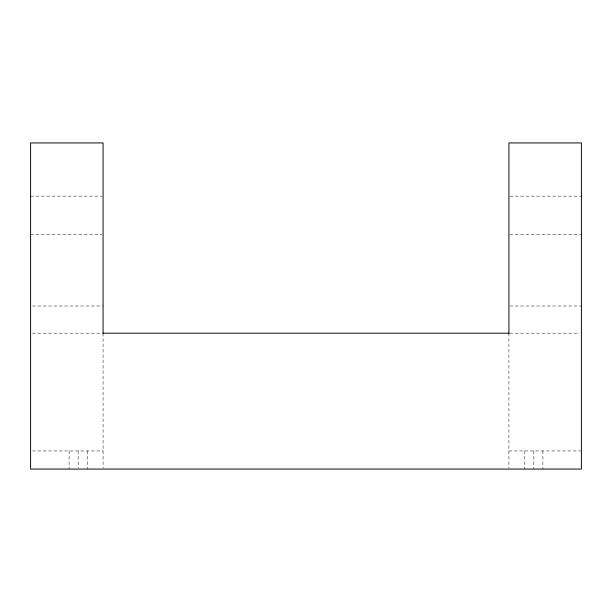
<?xml version="1.0" encoding="UTF-8"?>
<svg xmlns="http://www.w3.org/2000/svg" width="612" height="612" viewBox="0 0 612 612"><rect width="100%" height="100%" fill="white"/><g stroke="black" fill="none" stroke-linecap="round" stroke-linejoin="round"><path stroke-width="0.46" stroke-dasharray="3.06 2.29" d="M30.6 196.154L102.12 196.154M509.88 196.154L581.4 196.154M30.6 234.656L102.12 234.656M509.88 234.656L581.4 234.656M32.505 306L103.076 306M509.88 306L581.4 306M32.505 333.18L102.12 333.18M509.88 333.18L579.495 333.18M32.505 450.945L103.076 450.945M508.924 450.945L580.444 450.945M542.898 450.945L542.898 469.067M533.84 450.945L533.84 469.067M524.782 450.945L524.782 469.067M508.924 333.18L508.924 468.119M103.076 333.18L103.076 468.119M87.218 450.945L87.218 469.067M78.16 450.945L78.16 468.111M69.102 450.945L69.102 469.067"/><path stroke-width="0.92" d="M103.076 333.18L508.924 333.18M508.924 333.655L508.924 142.933L581.4 142.933L581.4 469.067L30.6 469.067L30.6 142.933L103.076 142.933L103.076 333.655"/></g></svg>
